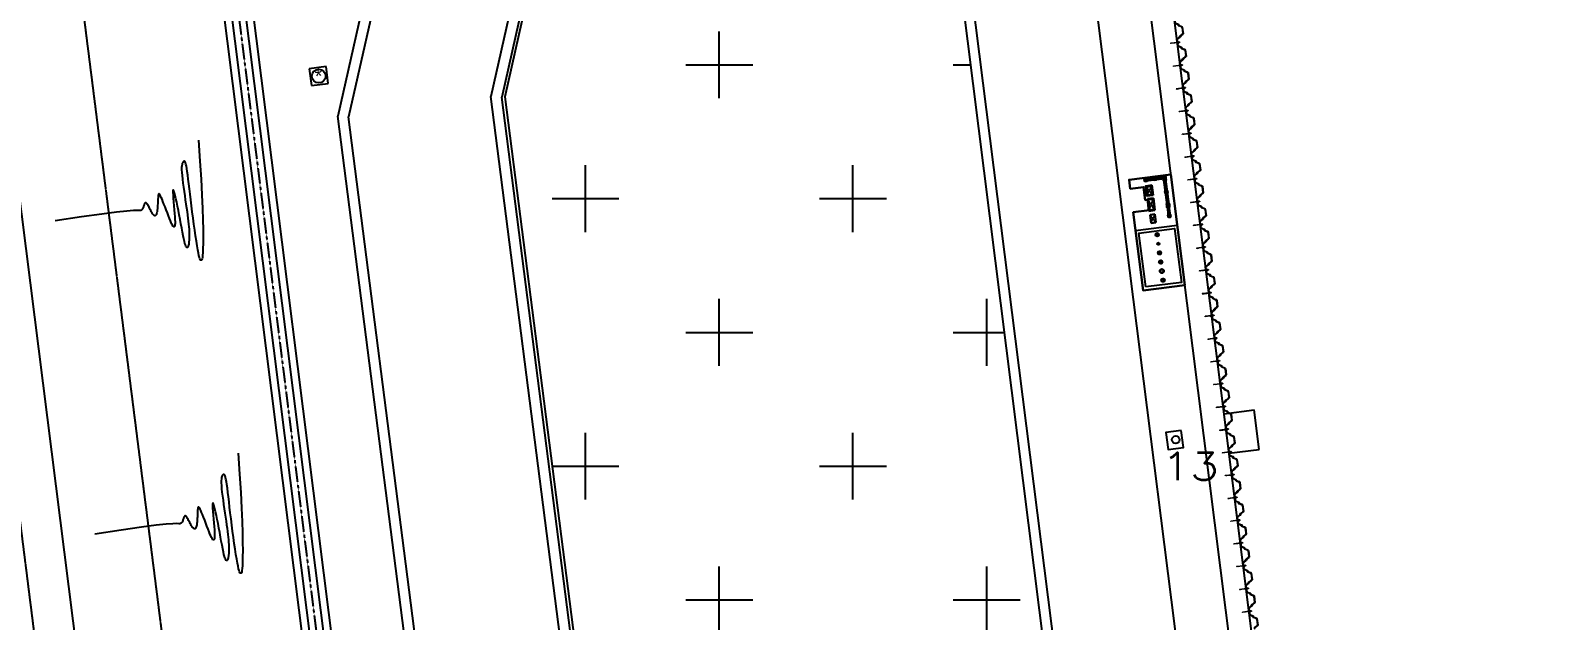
# Model space of a CAD drawing. Header units: inches. Extents: x 2621776591 to 2623670951, y 363331607 to 364354604.
# Drawn here: x 2622102899 to 2622201907, y 363966610 to 364005227 of the extents above; entities that cross this region are included whole.
import ezdxf
from ezdxf.enums import TextEntityAlignment as Align

# ---------------------------------------------------------------- set-up
doc = ezdxf.new("R2010")
doc.units = ezdxf.units.IN
doc.header["$MEASUREMENT"] = 0
for name, pattern in [('ACAD_ISO10W100', [18, 12, -3, 0, -3]), ('CENTER', [2, 1.25, -0.25, 0.25, -0.25]), ('HIDDEN', [0.375, 0.25, -0.125])]:
    doc.linetypes.add(name, pattern=pattern)
for name, color, linetype in [('_PRD', 7, 'Continuous'), ('BOLLARD', 1, 'Continuous'), ('Bollard Nos.', 7, 'Continuous'), ('BREAKWATER', 2, 'Continuous'), ('DIM', 8, 'Continuous'), ('FENDER', 1, 'Continuous'), ('ISLAND', 7, 'Continuous'), ('LTOWER', 2, 'Continuous'), ('PIER', 7, 'Continuous'), ('SHEETPILE', 9, 'Continuous'), ('TEXT2', 1, 'Continuous')]:
    doc.layers.add(name, color=color, linetype=linetype)
doc.layers.add('CRANE', color=7, linetype='Continuous', true_color=0x7f3f7f)
doc.styles.add('ROMANS', font='romans')
doc.styles.get("Standard").update_dxf_attribs({"font": 'arial.ttf'})
pattern_1 = [(345, (493164.883786, 2793723.2724025), (0.0024652514046, 0.009200443495403), [])]

# ---------------------------------------------------------------- blocks, each defined once
blk = doc.blocks.new('AU25D')
at = {"color": 7}
for p, q in [((-18, 10), (-18, 3)), ((-8, 10), (-8, 8)), ((7, -7), (-7, 6)), ((-6, 22), (18, 22)), ((-5, 12), (15, 12)), ((23, -18), (20, 8)), ((32, -14), (30, 12)), ((718, -14), (720, 12)), ((727, -18), (730, 8)), ((756, 22), (732, 22)), ((755, 12), (735, 12)), ((757, 7), (743, -6)), ((743, -7), (757, 6)), ((750, 10), (755, 10)), ((758, 10), (758, 8)), ((768, 10), (768, 3)), ((773, 18), (770, -8)), ((776, 28), (884, 213)), ((782, 14), (780, -12)), ((786, 24), (873, 174)), ((906, 225), (1344, 225)), ((938, 210), (1312, 210)), ((1474, 28), (1366, 213)), ((1464, 24), (1377, 174)), ((1468, 14), (1470, -12)), ((1477, 18), (1480, -8)), ((1493, 7), (1507, -6)), ((1500, 10), (1495, 10)), ((0, -10), (5, -10)), ((26, -28), (134, -213)), ((36, -24), (123, -174)), ((594, -225), (156, -225)), ((562, -210), (188, -210)), ((724, -28), (616, -213)), ((714, -24), (627, -174)), ((732, -10), (732, -3)), ((742, -10), (742, -8)), ((744, -22), (768, -22)), ((750, -10), (745, -10)), ((745, -12), (765, -12)), ((1506, -22), (1482, -22)), ((1505, -12), (1485, -12)), ((1508, -10), (1508, -8)), ((1518, -10), (1518, -3))]:
    blk.add_line(p, q, dxfattribs=at)
at = {"color": 4, "linetype": 'ACAD_ISO10W100'}
for p, q in [((5, 0), (-5, 0)), ((0, 5), (0, -5)), ((755, 0), (745, 0)), ((750, 5), (750, -5)), ((750, 5), (750, -5)), ((750, -5), (750, 5)), ((1495, 0), (1505, 0)), ((1500, -5), (1500, 5))]:
    blk.add_line(p, q, dxfattribs=at)
at = {"color": 7}
for centre, radius, start, end in [((-6, 10), 12, 90, 180), ((-8, 3), 10, 180, 220.53831), ((-5, 10), 3, 90, 180), ((-5, 8), 3, 180, 228), ((15, 8), 5, 5.711, 90), ((18, 10), 12, 5.711, 90), ((732, 10), 12, 90, 174.289), ((735, 8), 5, 90, 174.289), ((742, -3), 10, 139.46169, 180), ((750, -10), 20, 90, 139.46169), ((755, 10), 3, 0, 90), ((755, 8), 2.13, 312, 90), ((756, 10), 12, 0, 90), ((755, 8), 3, 312, 0), ((758, 3), 10, 319.46169, 0), ((798, 16), 25, 149.55374, 174.289), ((807, 12), 25, 149.55374, 174.289), ((938, 135), 75, 90, 149.55374), ((906, 200), 25, 90, 149.55374), ((1312, 135), 75, 30.44626, 90), ((1344, 200), 25, 30.44626, 90), ((1443, 12), 25, 5.711, 30.44626), ((1452, 16), 25, 5.711, 30.44626), ((1495, 8), 2.13, 90, 228), ((1500, -10), 20, 40.53831, 90), ((1508, -3), 10, 0, 40.53831), ((0, 10), 20, 220.53831, 270), ((5, -8), 2.13, 270, 48), ((48, -16), 25, 185.711, 210.44626), ((57, -12), 25, 185.711, 210.44626), ((188, -135), 75, 210.44626, 270), ((156, -200), 25, 210.44626, 270), ((562, -135), 75, 270, 329.55374), ((594, -200), 25, 270, 329.55374), ((693, -12), 25, 329.55374, 354.289), ((702, -16), 25, 329.55374, 354.289), ((744, -10), 12, 180, 270), ((745, -8), 3, 132, 180), ((745, -10), 3, 180, 270), ((745, -8), 2.13, 132, 270), ((750, 10), 20, 270, 319.46169), ((765, -8), 5, 270, 354.289), ((768, -10), 12, 270, 354.289), ((1482, -10), 12, 185.711, 270), ((1485, -8), 5, 185.711, 270), ((1505, -10), 3, 270, 0), ((1506, -10), 12, 270, 0), ((1505, -8), 3, 0, 48)]:
    blk.add_arc(centre, radius, start, end, dxfattribs=at)
blk = doc.blocks.new('A$C571E2E11')
at = {"lineweight": 0}
h = blk.add_hatch(dxfattribs=at)
h.set_pattern_fill('ANSI31', color=9, scale=0.003, angle=300, style=0)
h.set_pattern_definition(pattern_1)
h.paths.add_polyline_path([(0.272, 0.386), (0.251, 0.399), (0, 0.014), (0.021, 0)])
h = blk.add_hatch(dxfattribs=at)
h.set_pattern_fill('ANSI31', color=9, scale=0.003, angle=300, style=0)
h.set_pattern_definition(pattern_1)
h.paths.add_polyline_path([(0.348, 0.503), (0.327, 0.517), (0.316, 0.5), (0.337, 0.486)])
at = {"color": 9, "lineweight": 0}
for points in [[(0.251, 0.399), (0, 0.014)], [(0, 0.014), (0.021, 0)], [(0.272, 0.386), (0.021, 0)], [(0.188, 0.464), (0.177, 0.447)], [(0.177, 0.447), (0.345, 0.338)], [(0.188, 0.464), (0.262, 0.416)], [(0.306, 0.507), (0.251, 0.423)], [(0.316, 0.5), (0.262, 0.416)], [(0.262, 0.416), (0.356, 0.355)], [(0.337, 0.486), (0.283, 0.402)], [(0.348, 0.479), (0.293, 0.396)], [(0.306, 0.507), (0.348, 0.479)], [(0.327, 0.517), (0.316, 0.5)], [(0.327, 0.517), (0.348, 0.503)], [(0.348, 0.503), (0.337, 0.486)], [(0.356, 0.355), (0.345, 0.338)]]:
    blk.add_lwpolyline(points, dxfattribs=at)
for centre, start, end in [((0.309, 0.488), 61.35634, 134.13001), ((0.329, 0.475), 339.82688, 52.60056)]:
    blk.add_arc(centre, 0.0139, start, end, dxfattribs=at)
blk = doc.blocks.new('SHEETPILE')
at = {"color": 9, "xscale": 0.0009999999659256785, "yscale": 0.0009999999659256785, "zscale": 0.0009999999659256785, "rotation": 326.9660295775478}
for p in [(157.923, -102.421), (159.18, -103.239), (160.438, -104.056), (161.695, -104.874), (162.953, -105.692), (164.21, -106.51), (165.468, -107.327), (166.725, -108.145), (167.983, -108.963), (169.24, -109.78), (170.498, -110.598), (171.755, -111.416), (173.013, -112.234), (174.27, -113.051), (175.528, -113.869), (176.785, -114.687), (178.043, -115.504), (179.3, -116.322), (180.558, -117.14), (181.815, -117.957), (183.073, -118.775), (184.33, -119.593), (185.588, -120.411), (186.846, -121.228), (188.103, -122.046), (189.361, -122.864), (190.618, -123.681)]:
    blk.add_blockref('AU25D', p, dxfattribs=at)
at = {"color": 9, "lineweight": 30, "rotation": 359.9875883989228}
for p in [(159.118, -104.012, 0), (160.376, -104.83, 0), (161.633, -105.648, 0), (162.891, -106.465, 0), (164.149, -107.283, 0), (165.406, -108.101, 0), (166.664, -108.918, 0), (167.921, -109.736, 0), (169.179, -110.554, 0), (170.436, -111.371, 0), (171.694, -112.189, 0), (172.951, -113.007, 0), (174.209, -113.825, 0), (175.466, -114.642, 0), (176.724, -115.46, 0), (177.981, -116.278, 0), (179.239, -117.095, 0), (180.496, -117.913, 0), (181.754, -118.731, 0), (183.011, -119.548, 0), (184.269, -120.366, 0), (185.526, -121.184, 0), (186.784, -122.002, 0), (188.041, -122.819, 0), (189.299, -123.637, 0), (190.556, -124.455, 0)]:
    blk.add_blockref('A$C571E2E11', p, dxfattribs=at)
blk = doc.blocks.new('A$C0A186291')
for points in [[(914, -7243), (419, -3323), (3148, -2979), (3643, -6898)], [(1088, -7019), (643, -3497), (2974, -3202), (3419, -6725)]]:
    blk.add_lwpolyline(points, close=True)
at = {"layer": 'ISLAND', "lineweight": 40}
for p, q in [((1142, 53), (1013, 36)), ((1013, 36), (1030, -93)), ((1082, 10), (2313, 165)), ((1090, -50), (2320, 106)), ((1159, -76), (1142, 53)), ((1758, 130), (1629, 114)), ((1629, 114), (1633, 79)), ((1640, 20), (1645, -15)), ((1645, -15), (1774, 1)), ((1762, 96), (1758, 130)), ((1774, 1), (1769, 36)), ((2244, 192), (2373, 208)), ((2248, 157), (2244, 192)), ((2260, 63), (2256, 97)), ((2389, 79), (2260, 63)), ((2389, 79), (2260, 63)), ((2260, 63), (2276, -66)), ((2508, -1624), (2303, 3)), ((2568, -1617), (2362, 10)), ((2373, 208), (2389, 79)), ((2405, -50), (2389, 79)), ((1030, -93), (1159, -76)), ((2276, -66), (2311, -62)), ((2363, -751), (2397, -746)), ((2379, -880), (2363, -751)), ((2370, -54), (2405, -50)), ((2414, -875), (2379, -880)), ((2457, -739), (2492, -735)), ((2508, -864), (2473, -868)), ((2492, -735), (2508, -864)), ((2465, -1564), (2594, -1548)), ((2482, -1693), (2465, -1564)), ((2611, -1677), (2482, -1693)), ((2611, -1677), (2482, -1693)), ((2482, -1693), (2498, -1822)), ((2498, -1822), (2627, -1806)), ((2524, -1753), (2602, -2369)), ((2584, -1746), (2662, -2361)), ((2594, -1548), (2611, -1677)), ((2627, -1806), (2611, -1677)), ((2594, -2304), (2559, -2308)), ((2559, -2308), (2576, -2437)), ((2576, -2437), (2705, -2421)), ((2688, -2292), (2653, -2297)), ((2705, -2421), (2688, -2292))]:
    blk.add_line(p, q, dxfattribs=at)
at = {"layer": 'ISLAND', "lineweight": 30}
for p, q in [((1142, -461), (1439, -423)), ((1142, -461), (1211, -1006)), ((1508, -969), (1211, -1006)), ((1439, -423), (1508, -969)), ((1439, -423), (1508, -969)), ((1546, -1266), (1248, -1304)), ((1248, -1304), (1336, -1998)), ((1633, -1961), (1336, -1998)), ((1546, -1266), (1633, -1961)), ((1546, -1266), (1633, -1961)), ((1671, -2259), (1373, -2296)), ((1442, -2842), (1373, -2296)), ((1442, -2842), (1740, -2804)), ((1671, -2259), (1740, -2804))]:
    blk.add_line(p, q, dxfattribs=at)
at = {"layer": 'ISLAND', "lineweight": 15}
for p, q in [((1508, -969), (1142, -461)), ((1211, -1006), (1439, -423)), ((1633, -1961), (1248, -1304)), ((1336, -1998), (1546, -1266)), ((1740, -2804), (1373, -2296)), ((1442, -2842), (1671, -2259))]:
    blk.add_line(p, q, dxfattribs=at)
at = {"layer": 'ISLAND', "lineweight": 30}
blk.add_lwpolyline([(1248, -1306), (1050, -1331), (943, -486), (75, -595), (0, 0), (2728, 344), (3643, -6898), (914, -7243), (269, -2133), (1336, -1998)], dxfattribs=at)
for points in [[(1564, -1012), (1483, -366), (1086, -416), (1167, -1062)], [(1508, -969), (1439, -422), (1142, -460), (1211, -1006)], [(1633, -1961), (1546, -1266), (1248, -1304), (1336, -1998)]]:
    blk.add_lwpolyline(points, close=True, dxfattribs=at)
at = {"layer": 'ISLAND', "linetype": 'HIDDEN', "lineweight": 30, "ltscale": 10000}
blk.add_lwpolyline([(1689, -2004), (1589, -1211), (1192, -1261), (1292, -2054)], close=True, dxfattribs=at)
at = {"layer": 'ISLAND', "lineweight": 40}
for centre, radius in [((1030, 23), 8), ((1129, 36), 8), ((1645, 101), 8), ((1658, 2), 8), ((1701, 58), 40), ((1701, 58), 30), ((1706, 34), 8), ((1745, 114), 8), ((1757, 14), 8), ((2260, 179), 8), ((2273, 79), 8), ((2277, 50), 8), ((2316, 135), 30), ((2333, 6), 30), ((2360, 191), 8), ((2372, 92), 8), ((2376, 62), 8), ((1043, -76), 8), ((1142, -63), 8), ((2289, -50), 8), ((2379, -764), 8), ((2388, -37), 8), ((2392, -863), 8), ((2435, -807), 40), ((2435, -807), 30), ((2479, -751), 8), ((2491, -851), 8), ((2482, -1577), 8), ((2495, -1677), 8), ((2498, -1706), 8), ((2511, -1806), 8), ((2581, -1565), 8), ((2594, -1664), 8), ((2598, -1694), 8), ((2610, -1793), 8), ((2576, -2321), 8), ((2589, -2421), 8), ((2632, -2365), 40), ((2632, -2365), 30), ((2675, -2309), 8), ((2688, -2408), 8)]:
    blk.add_circle(centre, radius, dxfattribs=at)
at = {"layer": 'ISLAND'}
for centre, radius in [((1839, -3598), 115), ((1742, -3613), 13.9), ((1839, -3598), 97.3), ((1839, -3598), 79.9), ((1779, -3521), 13.9), ((1802, -3689), 13.9), ((1871, -3506), 13.9), ((1894, -3682), 13.9), ((1937, -3593), 13.9), ((1914, -4193), 69.1), ((1855, -4204), 6.42), ((1914, -4193), 61.1), ((1914, -4193), 53), ((1880, -4143), 6.42), ((1989, -4789), 115), ((1893, -4804), 13.9), ((1896, -4253), 6.42), ((1989, -4789), 97.3), ((1989, -4789), 79.9), ((1929, -4712), 13.9), ((1927, -4134), 6.42), ((1941, -4248), 6.42), ((1952, -4879), 13.9), ((1974, -4186), 6.42), ((2022, -4697), 13.9), ((2044, -4873), 13.9), ((2087, -4782), 13.9), ((2064, -5384), 115), ((1968, -5399), 13.9), ((2064, -5384), 97.3), ((2064, -5384), 79.9), ((2004, -5307), 13.9), ((2140, -5979), 138), ((2028, -5475), 13.9), ((2140, -5979), 122), ((2140, -5979), 106), ((2071, -5877), 12.8), ((2097, -5292), 13.9), ((2119, -5468), 13.9), ((2162, -5376), 13.9), ((2166, -5861), 12.8), ((2021, -6004), 12.8), ((2103, -6099), 12.8), ((2215, -6574), 115), ((2118, -6589), 13.9), ((2215, -6574), 97.3), ((2215, -6574), 79.9), ((2155, -6498), 13.9), ((2178, -6665), 13.9), ((2194, -6088), 12.8), ((2247, -6482), 13.9), ((2261, -5977), 12.8), ((2269, -6659), 13.9), ((2312, -6570), 13.9)]:
    blk.add_circle(centre, radius, dxfattribs=at)
at = {"layer": 'ISLAND', "lineweight": 40}
for centre, radius, start, end in [((1086, -20), 40, 55.78455, 318.6038), ((1086, -20), 30, 97.19417, 277.19436), ((2316, 135), 40, 235.78455, 138.6038), ((2333, 6), 40, 325.78456, 228.6038), ((2333, 6), 30, 7.19418, 187.19437), ((2316, 135), 30, 277.194, 97.19417), ((2538, -1621), 40, 145.78456, 48.6038), ((2538, -1621), 30, 187.19399, 7.19418), ((2554, -1750), 40, 325.78456, 228.6038), ((2554, -1750), 30, 7.19418, 187.19437)]:
    blk.add_arc(centre, radius, start, end, dxfattribs=at)
blk = doc.blocks.new('A$C3b4efab6')
at = {"layer": '_PRD', "color": 8, "ltscale": 20000}
for points in [[(-397112, -123232), (-399316, -133024)], [(-396373, -123138), (-398606, -133057)], [(-407129, -124517), (-409334, -134309)], [(-406391, -124423), (-408624, -134342)], [(-372715, -419785), (-409334, -134309)], [(-372037, -419573), (-408624, -134342)]]:
    blk.add_lwpolyline(points, dxfattribs=at)
for points in [[(-355258, -226244), (-379959, -235557, -0.484215), (-386683, -231515), (-399316, -133024)], [(-355341, -225583), (-379436, -234446, -0.481736), (-386121, -230390), (-398606, -133057)]]:
    blk.add_lwpolyline(points, format="xyb", dxfattribs=at)
blk = doc.blocks.new('A$C6b66f7a2')
at = {"layer": 'BOLLARD'}
blk.add_lwpolyline([(2622178191, 363979051), (2622177189, 363978924), (2622177329, 363977818), (2622178331, 363977944)], close=True, dxfattribs=at)
blk.add_circle((2622177835, 363978444), 250, dxfattribs=at)
at = {"layer": 'FENDER'}
for p, q in [((2622180986, 363980146), (2622182971, 363980396)), ((2622183296, 363977816), (2622182971, 363980396)), ((2622181312, 363977566), (2622183296, 363977816))]:
    blk.add_line(p, q, dxfattribs=at)
at = {"layer": 'Bollard Nos.', "style": 'ROMANS', "width": 1.2}
blk.add_text('13', height=1800, dxfattribs=at).set_placement((2622176934, 363975811))
blk = doc.blocks.new('A$Cfe87a000')
h = blk.add_hatch()
h.set_pattern_fill('CROSS', color=190, scale=35000)
h.set_pattern_definition([(0, (-2621685475, -364093291), (8750, 8750), [4375, -13125]), (90, (-2621683288, -364095478.5), (-8750, 8750), [4375, -13125])])
h.paths.add_polyline_path([(0, 0), (-30586, -3867), (-13078, -140353), (-8315, -149578), (-6733, -162482), (-8967, -172401), (3518, -269734, 0.302123), (7001, -273750), (33332, -264064)])
at = {"color": 190}
blk.add_line((0, 0), (33332, -264064), dxfattribs=at)
blk.add_lwpolyline([(0, 0), (-30586, -3867), (-13078, -140353), (-8315, -149578), (-6733, -162482), (-8967, -172401), (3518, -269734)], dxfattribs=at)

msp = doc.modelspace()

# ---------------------------------------------------------------- linework, layer by layer
at = {"layer": 'BREAKWATER'}
for p, q in [((2622158578.5, 363548415.3), (2622066132.9, 364279522.3)), ((2622107654.4, 364069035.4), (2622177260.1, 363516590.5)), ((2622108150.5, 364069097.9), (2622177756.2, 363516653)), ((2622109043.4, 364069210.3), (2622178649.1, 363516765.3)), ((2622109539.5, 364069272.8), (2622179145.2, 363516827.8))]:
    msp.add_line(p, q, dxfattribs=at)
at = {"layer": 'BREAKWATER', "color": 9, "linetype": 'CENTER'}
msp.add_line((2622108596.9, 364069154.1), (2622178202.7, 363516709.1), dxfattribs=at)
at = {"layer": 'BREAKWATER'}
for points in [[(2622113904.6, 363998042), (2622114000.6, 363996676.1), (2622114074.4, 363995484.5), (2622114128.7, 363994454.4), (2622114166.1, 363993572.9), (2622114189.4, 363992827.4), (2622114201.3, 363992204.8), (2622114204.4, 363991692.6), (2622114201.6, 363991277.7), (2622114195, 363990948), (2622114185.6, 363990693.2), (2622114173.5, 363990503.5), (2622114159.1, 363990369.2), (2622114142.9, 363990280.5), (2622114125.2, 363990227.6), (2622114106.2, 363990200.8), (2622114086.5, 363990190.4), (2622114066.1, 363990189.2), (2622114044.6, 363990200.5), (2622114021.4, 363990230.1), (2622113996, 363990284.1), (2622113967.7, 363990368.2), (2622113935.9, 363990488.5), (2622113900.1, 363990650.7), (2622113859.5, 363990860.8), (2622113813.9, 363991122.3), (2622113764.2, 363991429.1), (2622113711.5, 363991772.8), (2622113656.9, 363992145), (2622113601.5, 363992537.1), (2622113546.5, 363992940.9), (2622113493, 363993347.7), (2622113442.1, 363993749.1), (2622113394.8, 363994137.6), (2622113350.9, 363994509), (2622113310.1, 363994859.8), (2622113272, 363995186.7), (2622113236.3, 363995486.4), (2622113202.8, 363995755.3), (2622113171, 363995990.2), (2622113140.5, 363996187.8), (2622113111.2, 363996345.7), (2622113082.8, 363996466.9), (2622113055.1, 363996555.3), (2622113028, 363996614.9), (2622113001.3, 363996649.7), (2622112974.8, 363996663.7), (2622112948.3, 363996660.8), (2622112921.8, 363996645.1), (2622112895.2, 363996619.4), (2622112869.6, 363996581.7), (2622112846.3, 363996529), (2622112826.5, 363996458.2), (2622112811.6, 363996366.1), (2622112802.7, 363996249.7), (2622112801.1, 363996105.9), (2622112808.2, 363995931.5), (2622112824.7, 363995725), (2622112849.5, 363995491), (2622112881, 363995235.9), (2622112917.5, 363994965.7), (2622112957.4, 363994686.6), (2622112999.1, 363994405), (2622113041, 363994126.9), (2622113081.5, 363993858.7), (2622113119.2, 363993605.3), (2622113153.7, 363993367.1), (2622113184.9, 363993143.6), (2622113212.7, 363992933.9), (2622113236.8, 363992737.3), (2622113257.2, 363992553.2), (2622113273.7, 363992380.8), (2622113286.2, 363992219.4), (2622113294.6, 363992068.5), (2622113299.3, 363991927.9), (2622113300.6, 363991797.7), (2622113299, 363991677.8), (2622113294.8, 363991568.4), (2622113288.6, 363991469.5), (2622113280.6, 363991381), (2622113271.4, 363991303), (2622113261.2, 363991235.5), (2622113250.2, 363991178.2), (2622113238.1, 363991130.4), (2622113225, 363991092), (2622113210.9, 363991062.3), (2622113195.7, 363991041), (2622113179.3, 363991027.6), (2622113161.6, 363991021.7), (2622113142.7, 363991023.7), (2622113122.2, 363991036.8), (2622113099.6, 363991065.1), (2622113074.7, 363991112.9), (2622113047.1, 363991184.1), (2622113016.4, 363991283), (2622112982.1, 363991413.5), (2622112944.1, 363991579.9), (2622112902, 363991784.3), (2622112856.3, 363992021.3), (2622112807.5, 363992283.5), (2622112756.3, 363992563.7), (2622112703.2, 363992854.5), (2622112648.7, 363993148.5), (2622112593.5, 363993438.4), (2622112538.2, 363993717), (2622112483.4, 363993976.9), (2622112430.5, 363994211.8), (2622112380.7, 363994415.3), (2622112335.6, 363994580.9), (2622112296.5, 363994702.4), (2622112264.9, 363994773.4), (2622112242.1, 363994787.6), (2622112229.5, 363994738.6), (2622112228, 363994623.4), (2622112235.9, 363994452.4), (2622112250.8, 363994239.5), (2622112270.7, 363993998.3), (2622112293.1, 363993742.7), (2622112316, 363993486.4), (2622112336.8, 363993243.3), (2622112353.6, 363993027), (2622112364.4, 363992848.4), (2622112369.4, 363992706.2), (2622112369.3, 363992596.1), (2622112364.8, 363992513.8), (2622112356.5, 363992455.1), (2622112345.2, 363992415.6), (2622112331.4, 363992391.1), (2622112315.9, 363992377.4), (2622112298.9, 363992371.3), (2622112279.9, 363992374.6), (2622112257.9, 363992390.4), (2622112231.7, 363992421.6), (2622112200.5, 363992471.3), (2622112163.2, 363992542.5), (2622112118.9, 363992638.2), (2622112066.5, 363992761.5), (2622112005.7, 363992913.4), (2622111938.1, 363993088.1), (2622111866.1, 363993277.8), (2622111792, 363993474.6), (2622111718.1, 363993670.8), (2622111646.6, 363993858.5), (2622111579.9, 363994030.1), (2622111520.3, 363994177.7), (2622111469.6, 363994295.4), (2622111427.2, 363994384.8), (2622111392.4, 363994449.3), (2622111364.1, 363994492.3), (2622111341.4, 363994517.4), (2622111323.4, 363994527.9), (2622111309.1, 363994527.3), (2622111297.6, 363994519), (2622111288, 363994505.8), (2622111280, 363994487), (2622111273.4, 363994461.6), (2622111267.8, 363994428.2), (2622111263, 363994385.7), (2622111258.9, 363994332.6), (2622111255.1, 363994267.9), (2622111251.3, 363994190.3), (2622111247.4, 363994099.3), (2622111243.1, 363993997.7), (2622111238.2, 363993889.2), (2622111232.4, 363993777.5), (2622111225.5, 363993666.1), (2622111217.2, 363993558.7), (2622111207.3, 363993459), (2622111195.6, 363993370.6), (2622111181.9, 363993296.3), (2622111166.4, 363993235.8), (2622111149.2, 363993188), (2622111130.6, 363993151.7), (2622111110.9, 363993125.9), (2622111090.2, 363993109.4), (2622111068.8, 363993101.2), (2622111046.8, 363993100), (2622111024.5, 363993105), (2622111001.7, 363993116.3), (2622110978.2, 363993133.8), (2622110953.7, 363993158), (2622110928.1, 363993188.9), (2622110901, 363993226.7), (2622110872.3, 363993271.7), (2622110841.8, 363993324), (2622110809.4, 363993383.4), (2622110775.5, 363993448.2), (2622110740.7, 363993516), (2622110705.7, 363993584.9), (2622110671.1, 363993652.4), (2622110637.3, 363993716.5), (2622110605.2, 363993775), (2622110575.1, 363993825.7), (2622110547.7, 363993866.8), (2622110522.8, 363993898.6), (2622110500.3, 363993922), (2622110479.8, 363993937.7), (2622110461.2, 363993946.6), (2622110444.3, 363993949.3), (2622110428.8, 363993946.7), (2622110414.6, 363993939.6), (2622110401.4, 363993928.5), (2622110388.9, 363993913.5), (2622110376.8, 363993894.5), (2622110364.9, 363993871.2), (2622110352.9, 363993843.5), (2622110340.4, 363993811.2), (2622110327.2, 363993774.2), (2622110313, 363993732.2), (2622110297.4, 363993685.7), (2622110279.8, 363993636.6), (2622110259.2, 363993587.6), (2622110235, 363993541.2), (2622110206.4, 363993500), (2622110172.5, 363993466.5), (2622110132.6, 363993443.3), (2622110085.9, 363993433), (2622110022.2, 363993435.5), (2622109893.2, 363993440), (2622109641.6, 363993433.1), (2622109209.7, 363993401.4), (2622108540, 363993331.4), (2622107575, 363993209.8), (2622106257, 363993023.2), (2622104528.6, 363992758.1)], [(2622116494.2, 363977562.4), (2622116590.2, 363976196.5), (2622116664, 363975004.9), (2622116718.2, 363973974.8), (2622116755.6, 363973093.4), (2622116778.9, 363972347.8), (2622116790.8, 363971725.3), (2622116794, 363971213), (2622116791.1, 363970798.2), (2622116784.6, 363970468.5), (2622116775.1, 363970213.7), (2622116763, 363970024), (2622116748.7, 363969889.7), (2622116732.5, 363969800.9), (2622116714.7, 363969748.1), (2622116695.8, 363969721.3), (2622116676, 363969710.9), (2622116655.6, 363969709.7), (2622116634.2, 363969720.9), (2622116611, 363969750.6), (2622116585.6, 363969804.6), (2622116557.3, 363969888.7), (2622116525.5, 363970008.9), (2622116489.6, 363970171.1), (2622116449.1, 363970381.2), (2622116403.5, 363970642.7), (2622116353.8, 363970949.6), (2622116301.1, 363971293.3), (2622116246.4, 363971665.4), (2622116191.1, 363972057.6), (2622116136.1, 363972461.3), (2622116082.6, 363972868.1), (2622116031.7, 363973269.6), (2622115984.3, 363973658.1), (2622115940.4, 363974029.5), (2622115899.6, 363974380.3), (2622115861.5, 363974707.2), (2622115825.9, 363975006.8), (2622115792.3, 363975275.8), (2622115760.5, 363975510.7), (2622115730.1, 363975708.2), (2622115700.8, 363975866.2), (2622115672.4, 363975987.4), (2622115644.7, 363976075.8), (2622115617.5, 363976135.4), (2622115590.8, 363976170.2), (2622115564.3, 363976184.1), (2622115537.9, 363976181.3), (2622115511.3, 363976165.6), (2622115484.7, 363976139.9), (2622115459.2, 363976102.2), (2622115435.9, 363976049.5), (2622115416.1, 363975978.7), (2622115401.1, 363975886.6), (2622115392.2, 363975770.2), (2622115390.7, 363975626.3), (2622115397.8, 363975451.9), (2622115414.3, 363975245.4), (2622115439.1, 363975011.5), (2622115470.5, 363974756.3), (2622115507, 363974486.1), (2622115546.9, 363974207.1), (2622115588.7, 363973925.5), (2622115630.6, 363973647.4), (2622115671.1, 363973379.1), (2622115708.8, 363973125.7), (2622115743.3, 363972887.6), (2622115774.5, 363972664), (2622115802.2, 363972454.3), (2622115826.4, 363972257.8), (2622115846.8, 363972073.7), (2622115863.3, 363971901.3), (2622115875.8, 363971739.9), (2622115884.2, 363971589), (2622115888.8, 363971448.4), (2622115890.1, 363971318.1), (2622115888.5, 363971198.3), (2622115884.4, 363971088.9), (2622115878.1, 363970989.9), (2622115870.2, 363970901.4), (2622115861, 363970823.5), (2622115850.8, 363970756), (2622115839.7, 363970698.6), (2622115827.7, 363970650.9), (2622115814.6, 363970612.4), (2622115800.5, 363970582.8), (2622115785.2, 363970561.5), (2622115768.8, 363970548.1), (2622115751.2, 363970542.2), (2622115732.3, 363970544.1), (2622115711.7, 363970557.2), (2622115689.2, 363970585.6), (2622115664.3, 363970633.4), (2622115636.6, 363970704.6), (2622115605.9, 363970803.4), (2622115571.7, 363970934), (2622115533.7, 363971100.4), (2622115491.6, 363971304.8), (2622115445.9, 363971541.7), (2622115397.1, 363971804), (2622115345.9, 363972084.2), (2622115292.7, 363972374.9), (2622115238.3, 363972668.9), (2622115183.1, 363972958.9), (2622115127.8, 363973237.4), (2622115073, 363973497.4), (2622115020, 363973732.3), (2622114970.3, 363973935.7), (2622114925.2, 363974101.4), (2622114886.1, 363974222.9), (2622114854.5, 363974293.9), (2622114831.7, 363974308.1), (2622114819.1, 363974259), (2622114817.6, 363974143.8), (2622114825.4, 363973972.9), (2622114840.4, 363973759.9), (2622114860.2, 363973518.8), (2622114882.7, 363973263.1), (2622114905.5, 363973006.9), (2622114926.4, 363972763.7), (2622114943.1, 363972547.5), (2622114953.9, 363972368.9), (2622114958.9, 363972226.7), (2622114958.9, 363972116.5), (2622114954.4, 363972034.3), (2622114946.1, 363971975.5), (2622114934.7, 363971936.1), (2622114921, 363971911.6), (2622114905.4, 363971897.8), (2622114888.5, 363971891.7), (2622114869.5, 363971895), (2622114847.4, 363971910.8), (2622114821.3, 363971942.1), (2622114790, 363971991.8), (2622114752.8, 363972063), (2622114708.5, 363972158.7), (2622114656.1, 363972281.9), (2622114595.3, 363972433.9), (2622114527.7, 363972608.6), (2622114455.7, 363972798.2), (2622114381.6, 363972995), (2622114307.6, 363973191.2), (2622114236.2, 363973379), (2622114169.5, 363973550.6), (2622114109.9, 363973698.2), (2622114059.1, 363973815.9), (2622114016.8, 363973905.2), (2622113981.9, 363973969.7), (2622113953.7, 363974012.8), (2622113931, 363974037.8), (2622113913, 363974048.3), (2622113898.7, 363974047.7), (2622113887.1, 363974039.5), (2622113877.6, 363974026.2), (2622113869.6, 363974007.5), (2622113862.9, 363973982.1), (2622113857.3, 363973948.7), (2622113852.6, 363973906.1), (2622113848.4, 363973853.1), (2622113844.6, 363973788.4), (2622113840.9, 363973710.7), (2622113837, 363973619.7), (2622113832.7, 363973518.2), (2622113827.8, 363973409.7), (2622113822, 363973297.9), (2622113815, 363973186.6), (2622113806.7, 363973079.2), (2622113796.9, 363972979.5), (2622113785.2, 363972891.1), (2622113771.5, 363972816.7), (2622113755.9, 363972756.2), (2622113738.8, 363972708.4), (2622113720.2, 363972672.2), (2622113700.5, 363972646.4), (2622113679.8, 363972629.9), (2622113658.3, 363972621.6), (2622113636.4, 363972620.5), (2622113614.1, 363972625.5), (2622113591.3, 363972636.7), (2622113567.8, 363972654.3), (2622113543.3, 363972678.4), (2622113517.6, 363972709.3), (2622113490.6, 363972747.2), (2622113461.9, 363972792.1), (2622113431.4, 363972844.4), (2622113398.9, 363972903.9), (2622113365, 363972968.6), (2622113330.3, 363973036.5), (2622113295.3, 363973105.3), (2622113260.6, 363973172.9), (2622113226.9, 363973237), (2622113194.7, 363973295.5), (2622113164.7, 363973346.1), (2622113137.3, 363973387.2), (2622113112.4, 363973419.1), (2622113089.8, 363973442.5), (2622113069.4, 363973458.2), (2622113050.8, 363973467), (2622113033.9, 363973469.8), (2622113018.4, 363973467.2), (2622113004.2, 363973460), (2622112990.9, 363973449), (2622112978.4, 363973434), (2622112966.4, 363973415), (2622112954.5, 363973391.7), (2622112942.4, 363973363.9), (2622112930, 363973331.7), (2622112916.8, 363973294.6), (2622112902.6, 363973252.7), (2622112887, 363973206.1), (2622112869.3, 363973157.1), (2622112848.8, 363973108), (2622112824.6, 363973061.6), (2622112796, 363973020.4), (2622112762.1, 363972987), (2622112722.2, 363972963.8), (2622112675.5, 363972953.5), (2622112611.7, 363972956), (2622112482.8, 363972960.4), (2622112231.2, 363972953.5), (2622111799.3, 363972921.8), (2622111129.6, 363972851.9), (2622110164.5, 363972730.3), (2622108846.6, 363972543.7), (2622107118.2, 363972278.6)]]:
    msp.add_lwpolyline(points, dxfattribs=at)
at = {"layer": 'CRANE', "color": 82, "linetype": 'HIDDEN', "ltscale": 3, "true_color": 0x33cc00}
for p, q in [((2622158060.9, 363597831.2, 0), (2622086091.1, 364166859.8)), ((2622148949, 363602565.6, 0), (2622078045, 364165119.2, 0))]:
    msp.add_line(p, q, dxfattribs=at)
at = {"layer": 'FENDER'}
for p, q in [((2622180986.5, 363980145.5), (2622182970.7, 363980396)), ((2622183296.3, 363977816.4), (2622182970.7, 363980396)), ((2622181312.1, 363977566), (2622183296.3, 363977816.4))]:
    msp.add_line(p, q, dxfattribs=at)
at = {"layer": 'LTOWER'}
for p, q in [((2622122249, 364002850.4), (2622121154, 364002712.5)), ((2622121154, 364002712.5), (2622121292, 364001617.5)), ((2622122386.9, 364001755.5), (2622122249, 364002850.4)), ((2622121292, 364001617.5), (2622122386.9, 364001755.5))]:
    msp.add_line(p, q, dxfattribs=at)
msp.add_circle((2622121770.5, 364002234), 450, dxfattribs=at)
at = {"layer": 'PIER'}
for p, q in [((2622237748.7, 363530591), (2622154132, 364193027.6)), ((2622236260.4, 363530403.2), (2622152831.8, 364191349.6))]:
    msp.add_line(p, q, dxfattribs=at)
at = {"layer": 'TEXT2'}
for p, q in [((2622151194.8, 364176374.2), (2622226613.1, 363579913.6)), ((2622143258, 364175370.6), (2622218676.3, 363578910))]:
    msp.add_line(p, q, dxfattribs=at)

# ---------------------------------------------------------------- block references
at = {"color": 190}
msp.add_blockref('A$Cfe87a000', (2622142902.7, 364173278.9), dxfattribs=at)
at = {"layer": 'DIM'}
for name, p in [('A$C6b66f7a2', (0, 0)), ('A$C3b4efab6', (2622532343.8, 364133909.7))]:
    msp.add_blockref(name, p, dxfattribs=at)
at = {"layer": 'ISLAND'}
msp.add_blockref('A$C0A186291', (2622174784.7, 363995455.7), dxfattribs=at)
at = {"layer": 'SHEETPILE', "color": 10, "linetype": 'Continuous', "xscale": 999.9999629246952, "yscale": 999.99999995941, "zscale": 999.9999999999998, "rotation": 310.2281254504237}
msp.add_blockref('SHEETPILE', (2622154132, 364193027.6, 0), dxfattribs=at)

# ---------------------------------------------------------------- texts
at = {"layer": 'LTOWER'}
msp.add_text('*', height=900.9, rotation=7.181183, dxfattribs=at).set_placement((2622121770.5, 364002234), align=Align.MIDDLE)

doc.saveas('drawing.dxf')
